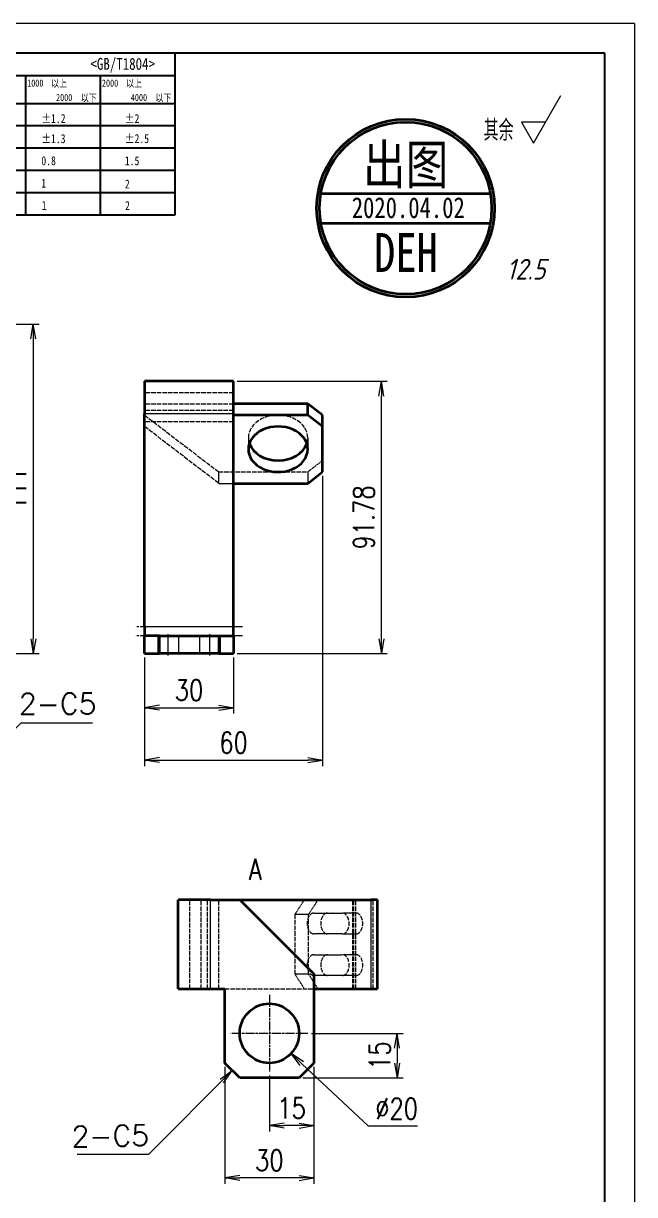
# Model space of a CAD drawing. Header units: millimetres. Extents: x 1333 to 190452, y -42879 to -5704.
# Drawn here: x 185807.4 to 186013.4, y -22631.5 to -22237 of the extents above; entities that cross this region are included whole.
import ezdxf
from ezdxf.enums import TextEntityAlignment as Align

# ---------------------------------------------------------------- set-up
doc = ezdxf.new("R2010")
doc.units = ezdxf.units.MM
doc.header["$LTSCALE"] = 0.5
for name, pattern in [('AM_ISO02W050x2', [3.75, 3, -0.75]), ('AM_ISO08W050x2', [9, 6, -0.75, 1.5, -0.75]), ('DOT2', [0.125, 0, -0.125])]:
    doc.linetypes.add(name, pattern=pattern)
for name, color, linetype, lineweight in [('中心线', 2, 'AM_ISO08W050x2', 18), ('印章专用-出图', 1, 'Continuous', 80), ('图框', 7, 'Continuous', 18), ('标注线', 3, 'Continuous', 18), ('粗实线', 7, 'Continuous', 35), ('细实线', 3, 'Continuous', 18), ('虚线', 1, 'AM_ISO02W050x2', 18)]:
    doc.layers.add(name, color=color, linetype=linetype, lineweight=lineweight)
doc.layers.add('图\\M+19E79\\M+195B6\\M+18E9A', color=7, linetype='Continuous')
doc.layers.add('打印-禁用', color=7, linetype='Continuous', lineweight=15, plot=False)
doc.styles.add('DIM', font='romans.shx', dxfattribs={"width": 0.8, "bigfont": 'bigfont.shx'})
doc.styles.add('国标', font='simfang.ttf', dxfattribs={"width": 0.8})
doc.styles.add('机械长仿宋', font='gbenor.shx', dxfattribs={"height": 1, "bigfont": 'gbcbig.shx'})
doc.dimstyles.new('DEH 1-1', dxfattribs={"dimtxt": 3.5, "dimasz": 2.5, "dimexe": 1, "dimexo": 0.625, "dimgap": 1.2, "dimtad": 1, "dimtoh": 1, "dimdsep": 46, "dimtxsty": 'DIM', "dimblk": 'OPEN', "dimcen": 0, "dimclrd": 8, "dimclre": 8, "dimclrt": 2, "dimazin": 2, "dimtfac": 0.5, "dimtmove": 0, "dimatfit": 3, "dimldrblk": 'OPEN', "dimfxl": 0, "dimtolj": 2, "dimlwd": 18, "dimlwe": 18, "dimarcsym": 0})
doc.dimstyles.new('DEH 1-2$0', dxfattribs={"dimscale": 2, "dimtxt": 3.5, "dimasz": 2.5, "dimexe": 1, "dimexo": 0.625, "dimgap": 1.2, "dimtad": 1, "dimdsep": 46, "dimtxsty": 'DIM', "dimblk": 'OPEN', "dimcen": 0, "dimclrd": 8, "dimclre": 8, "dimclrt": 2, "dimazin": 2, "dimtfac": 0.5, "dimtmove": 0, "dimatfit": 3, "dimldrblk": 'OPEN', "dimfxl": 0, "dimtolj": 2, "dimlwd": 13, "dimlwe": 13, "dimarcsym": 0})
doc.dimstyles.new('DEH 1-2$3', dxfattribs={"dimscale": 2, "dimtxt": 3.5, "dimasz": 2.5, "dimexe": 1, "dimexo": 0.625, "dimgap": 1.2, "dimtad": 1, "dimtoh": 1, "dimdsep": 46, "dimtxsty": 'DIM', "dimblk": 'OPEN', "dimcen": 0, "dimclrd": 8, "dimclre": 8, "dimclrt": 2, "dimazin": 2, "dimtfac": 0.5, "dimtofl": 0, "dimtmove": 0, "dimatfit": 3, "dimldrblk": 'OPEN', "dimfxl": 0, "dimtolj": 2, "dimlwd": 18, "dimlwe": 18, "dimarcsym": 0})

# ---------------------------------------------------------------- blocks, each defined once
blk = doc.blocks.new('GZDEH零件A4图框V01版')
at = {"layer": '图\\M+19E79\\M+195B6\\M+18E9A', "linetype": 'Continuous'}
for p, q in [((205, 292), (25, 292)), ((205, 13.5), (205, 292))]:
    blk.add_line(p, q, dxfattribs=at)
at = {"layer": '图\\M+19E79\\M+195B6\\M+18E9A', "color": 9}
for p, q in [((132.6, 264.79), (132.6, 292)), ((41.88, 288.22), (132.6, 288.22)), ((107.4, 264.79), (107.4, 288.22)), ((120, 264.79), (120, 288.22)), ((25, 283.54), (132.6, 283.54)), ((25, 279.79), (132.6, 279.79)), ((25, 276.04), (132.6, 276.04)), ((25, 272.29), (132.6, 272.29)), ((25, 268.54), (132.6, 268.54)), ((25, 264.79), (132.6, 264.79))]:
    blk.add_line(p, q, dxfattribs=at)
at = {"layer": '打印-禁用', "linetype": 'Continuous'}
for q in [(0, 297), (210, 0)]:
    blk.add_line((210, 297), q, dxfattribs=at)
at = {"layer": '图\\M+19E79\\M+195B6\\M+18E9A', "color": 9, "style": '国标', "width": 0.8}
for s, height, p in [('<GB/T1804>', 2, (118.29, 289.19)), ('±1.2', 1.5, (110.02, 280.23)), ('±2', 1.5, (124.09, 280.23)), ('±1.3', 1.5, (110.02, 276.84)), ('±2.5', 1.5, (124.09, 276.85)), ('0.8', 1.5, (110.02, 273.13)), ('1.5', 1.5, (124.09, 273.12)), ('1', 1.5, (110.02, 269.34)), ('2', 1.5, (124.09, 269.2)), ('1', 1.5, (110.1, 265.6)), ('2', 1.5, (124.13, 265.57))]:
    blk.add_text(s, height=height, dxfattribs=at).set_placement(p)
at = {"layer": '图\\M+19E79\\M+195B6\\M+18E9A', "color": 9, "lineweight": 15, "style": '国标', "width": 0.8}
for s, p in [('1000', (107.63, 286.35)), ('以上', (111.67, 286.3)), ('2000', (120.23, 286.35)), ('以上', (124.31, 286.3)), ('2000', (112.5, 283.92)), ('以下', (116.65, 283.87)), ('4000', (125.1, 283.92)), ('以下', (129.25, 283.87))]:
    blk.add_text(s, height=1.2, dxfattribs=at).set_placement(p)
blk = doc.blocks.new('DEH A4')
at = {"layer": '图框'}
blk.add_blockref('GZDEH零件A4图框V01版', (0, 0), dxfattribs=at)
blk = doc.blocks.new('FINISHER_TR')
at = {"layer": '标注线'}
for p, q in [((0, 0), (4.62, 8)), ((-2.02, 3.5), (0, 0)), ((2.02, 3.5), (-2.02, 3.5))]:
    blk.add_line(p, q, dxfattribs=at)
at = {"layer": '标注线', "color": 2, "style": '机械长仿宋', "oblique": 15}
blk.add_attdef('0.0', text='', height=3.5, dxfattribs=at).set_placement((2.03, -24.04), align=Align.BOTTOM_RIGHT)
blk = doc.blocks.new('其余12.5')
at = {"layer": '标注线'}
blk.add_blockref('FINISHER_TR', (0, 0), dxfattribs=at).add_auto_attribs({'0.0': '12.5'})
at = {"layer": '标注线', "color": 7, "linetype": 'DOT2', "style": '机械长仿宋'}
blk.add_text('其余', height=3.5, dxfattribs=at).set_placement((-8.38, 0.4))
blk = doc.blocks.new('_Open')
at = {"color": 0, "linetype": 'ByBlock', "lineweight": -2}
for p, q in [((-1, 0.167), (0, 0)), ((-1, -0.167), (0, 0)), ((0, 0), (-1, 0))]:
    blk.add_line(p, q, dxfattribs=at)
blk = doc.blocks.new('*D432')
at = {"layer": 'Defpoints', "color": 0, "transparency": 16777216}
for p in [(185746.85, -22338.28), (185780.85, -22449.28), (185810.7, -22449.28)]:
    blk.add_point(p, dxfattribs=at)
at = {"layer": '标注线', "color": 8, "lineweight": 13, "transparency": 16777216}
for p, q in [((185748.1, -22338.28), (185812.7, -22338.28)), ((185810.7, -22343.28), (185810.7, -22444.28)), ((185782.1, -22449.28), (185812.7, -22449.28))]:
    blk.add_line(p, q, dxfattribs=at)
at = {"layer": '标注线', "color": 8, "lineweight": 13, "transparency": 16777216, "xscale": 5, "yscale": 5, "zscale": 5}
for p, rotation in [((185810.7, -22338.28), 90), ((185810.7, -22449.28), 270)]:
    blk.add_blockref('_Open', p, dxfattribs=dict(at, rotation=rotation))
at = {"layer": '标注线', "color": 2, "transparency": 16777216, "insert": (185804.8, -22393.78), "char_height": 7, "attachment_point": 5, "rotation": 90, "style": 'DIM'}
blk.add_mtext('\\A2;111', dxfattribs=at)
blk = doc.blocks.new('*D434')
at = {"layer": 'Defpoints', "color": 0, "transparency": 16777216}
for p in [(185848.2, -22449.28), (185878.2, -22449.28), (185878.2, -22467.48)]:
    blk.add_point(p, dxfattribs=at)
at = {"layer": '标注线', "color": 8, "lineweight": 13, "transparency": 16777216}
for p, q in [((185848.2, -22450.53), (185848.2, -22469.48)), ((185878.2, -22450.53), (185878.2, -22469.48)), ((185853.2, -22467.48), (185873.2, -22467.48))]:
    blk.add_line(p, q, dxfattribs=at)
at = {"layer": '标注线', "color": 8, "lineweight": 13, "transparency": 16777216, "xscale": 5, "yscale": 5, "zscale": 5, "rotation": 180}
blk.add_blockref('_Open', (185848.2, -22467.48), dxfattribs=at)
at = {"layer": '标注线', "color": 8, "lineweight": 13, "transparency": 16777216, "xscale": 5, "yscale": 5, "zscale": 5}
blk.add_blockref('_Open', (185878.2, -22467.48), dxfattribs=at)
at = {"layer": '标注线', "color": 2, "transparency": 16777216, "insert": (185863.2, -22461.58), "char_height": 7, "attachment_point": 5, "style": 'DIM'}
blk.add_mtext('\\A2;30', dxfattribs=at)
blk = doc.blocks.new('*D435')
at = {"layer": 'Defpoints', "color": 0, "transparency": 16777216}
for p in [(185908.21, -22388.1), (185848.2, -22449.28), (185908.21, -22485.15)]:
    blk.add_point(p, dxfattribs=at)
at = {"layer": '标注线', "color": 8, "lineweight": 13, "transparency": 16777216}
for p, q in [((185908.21, -22389.35), (185908.21, -22487.15)), ((185848.2, -22450.53), (185848.2, -22487.15)), ((185853.2, -22485.15), (185903.21, -22485.15))]:
    blk.add_line(p, q, dxfattribs=at)
at = {"layer": '标注线', "color": 8, "lineweight": 13, "transparency": 16777216, "xscale": 5, "yscale": 5, "zscale": 5, "rotation": 180}
blk.add_blockref('_Open', (185848.2, -22485.15), dxfattribs=at)
at = {"layer": '标注线', "color": 8, "lineweight": 13, "transparency": 16777216, "xscale": 5, "yscale": 5, "zscale": 5}
blk.add_blockref('_Open', (185908.21, -22485.15), dxfattribs=at)
at = {"layer": '标注线', "color": 2, "transparency": 16777216, "insert": (185878.2, -22479.25), "char_height": 7, "attachment_point": 5, "style": 'DIM'}
blk.add_mtext('\\A2;60', dxfattribs=at)
blk = doc.blocks.new('*D436')
at = {"layer": 'Defpoints', "color": 0, "transparency": 16777216}
for p in [(185878.2, -22357.5), (185928.02, -22357.5), (185878.2, -22449.28)]:
    blk.add_point(p, dxfattribs=at)
at = {"layer": '标注线', "color": 8, "lineweight": 13, "transparency": 16777216}
for p, q in [((185879.45, -22357.5), (185930.02, -22357.5)), ((185928.02, -22444.28), (185928.02, -22362.5)), ((185879.45, -22449.28), (185930.02, -22449.28))]:
    blk.add_line(p, q, dxfattribs=at)
at = {"layer": '标注线', "color": 8, "lineweight": 13, "transparency": 16777216, "xscale": 5, "yscale": 5, "zscale": 5}
for p, rotation in [((185928.02, -22357.5), 90), ((185928.02, -22449.28), 270)]:
    blk.add_blockref('_Open', p, dxfattribs=dict(at, rotation=rotation))
at = {"layer": '标注线', "color": 2, "transparency": 16777216, "insert": (185922.12, -22403.39), "char_height": 7, "attachment_point": 5, "rotation": 90, "style": 'DIM'}
blk.add_mtext('\\A2;91.78', dxfattribs=at)
blk = doc.blocks.new('*D442')
at = {"layer": 'Defpoints', "color": 0, "transparency": 16777216}
for p in [(185905.27, -22587.18), (185890.27, -22590.18), (185890.27, -22608.25)]:
    blk.add_point(p, dxfattribs=at)
at = {"layer": '标注线', "color": 8, "lineweight": 13, "transparency": 16777216}
for p, q in [((185890.27, -22591.43), (185890.27, -22610.25)), ((185905.27, -22588.43), (185905.27, -22610.25)), ((185900.27, -22608.25), (185895.27, -22608.25))]:
    blk.add_line(p, q, dxfattribs=at)
at = {"layer": '标注线', "color": 8, "lineweight": 13, "transparency": 16777216, "xscale": 5, "yscale": 5, "zscale": 5, "rotation": 180}
blk.add_blockref('_Open', (185890.27, -22608.25), dxfattribs=at)
at = {"layer": '标注线', "color": 8, "lineweight": 13, "transparency": 16777216, "xscale": 5, "yscale": 5, "zscale": 5}
blk.add_blockref('_Open', (185905.27, -22608.25), dxfattribs=at)
at = {"layer": '标注线', "color": 2, "transparency": 16777216, "insert": (185897.77, -22602.35), "char_height": 7, "attachment_point": 5, "style": 'DIM'}
blk.add_mtext('\\A2;15', dxfattribs=at)
blk = doc.blocks.new('*D443')
at = {"layer": 'Defpoints', "color": 0, "transparency": 16777216}
for p in [(185875.27, -22587.18), (185905.27, -22587.18), (185875.27, -22625.86)]:
    blk.add_point(p, dxfattribs=at)
at = {"layer": '标注线', "color": 8, "lineweight": 13, "transparency": 16777216}
for p, q in [((185875.27, -22588.43), (185875.27, -22627.86)), ((185905.27, -22588.43), (185905.27, -22627.86)), ((185900.27, -22625.86), (185880.27, -22625.86))]:
    blk.add_line(p, q, dxfattribs=at)
at = {"layer": '标注线', "color": 8, "lineweight": 13, "transparency": 16777216, "xscale": 5, "yscale": 5, "zscale": 5, "rotation": 180}
blk.add_blockref('_Open', (185875.27, -22625.86), dxfattribs=at)
at = {"layer": '标注线', "color": 8, "lineweight": 13, "transparency": 16777216, "xscale": 5, "yscale": 5, "zscale": 5}
blk.add_blockref('_Open', (185905.27, -22625.86), dxfattribs=at)
at = {"layer": '标注线', "color": 2, "transparency": 16777216, "insert": (185890.27, -22619.96), "char_height": 7, "attachment_point": 5, "style": 'DIM'}
blk.add_mtext('\\A2;30', dxfattribs=at)
blk = doc.blocks.new('*D444')
at = {"layer": 'Defpoints', "color": 0, "transparency": 16777216}
for p in [(185903.27, -22577.18), (185900.27, -22592.18), (185933.34, -22592.18)]:
    blk.add_point(p, dxfattribs=at)
at = {"layer": '标注线', "color": 8, "lineweight": 13, "transparency": 16777216}
for p, q in [((185904.52, -22577.18), (185935.34, -22577.18)), ((185933.34, -22582.18), (185933.34, -22587.18)), ((185901.52, -22592.18), (185935.34, -22592.18))]:
    blk.add_line(p, q, dxfattribs=at)
at = {"layer": '标注线', "color": 8, "lineweight": 13, "transparency": 16777216, "xscale": 5, "yscale": 5, "zscale": 5}
for p, rotation in [((185933.34, -22577.18), 90), ((185933.34, -22592.18), 270)]:
    blk.add_blockref('_Open', p, dxfattribs=dict(at, rotation=rotation))
at = {"layer": '标注线', "color": 2, "transparency": 16777216, "insert": (185927.44, -22584.68), "char_height": 7, "attachment_point": 5, "rotation": 90, "style": 'DIM'}
blk.add_mtext('\\A2;15', dxfattribs=at)
blk = doc.blocks.new('*D445')
at = {"layer": 'Defpoints', "color": 0, "transparency": 16777216}
for p in [(185882.96, -22570.34), (185897.57, -22584.01)]:
    blk.add_point(p, dxfattribs=at)
at = {"layer": '标注线', "color": 8, "lineweight": 18, "transparency": 16777216}
for p, q in [((185923.71, -22608.46), (185901.22, -22587.42)), ((185940.24, -22608.46), (185923.71, -22608.46))]:
    blk.add_line(p, q, dxfattribs=at)
at = {"layer": '标注线', "color": 8, "lineweight": 18, "transparency": 16777216, "xscale": 5, "yscale": 5, "zscale": 5, "rotation": 136.9095032646751}
blk.add_blockref('_Open', (185897.57, -22584.01), dxfattribs=at)
at = {"layer": '标注线', "color": 2, "transparency": 16777216, "insert": (185933.17, -22602.56), "char_height": 7, "attachment_point": 5, "style": 'DIM'}
blk.add_mtext('\\A2;∅20', dxfattribs=at)
blk = doc.blocks.new('出图章')
at = {"layer": '印章专用-出图'}
h = blk.add_hatch(color=256, dxfattribs=at)
h.paths.add_polyline_path([(-15, 0, 1), (15, 0, 1)])
h.paths.add_polyline_path([(14.5, 0, -1), (-14.5, 0, -1)], flags=16)
h.paths.add_polyline_path([(-7.31, -12.35), (7.41, -12.35), (7.41, -2.73), (-7.31, -2.73)], flags=8)
at = {"layer": '印章专用-出图', "lineweight": 35}
for p, q in [((-14.28, 2.5), (14.28, 2.5)), ((-14.28, -2.5), (14.28, -2.5))]:
    blk.add_line(p, q, dxfattribs=at)
for radius in [15, 14.5]:
    blk.add_circle((0, 0), radius, dxfattribs=at)
at = {"layer": '印章专用-出图', "color": 4, "style": '国标', "width": 0.8}
blk.add_text('DEH', height=6.562, dxfattribs=at).set_placement((0.05, -10.74), align=Align.CENTER)
at = {"layer": '印章专用-出图', "color": 3, "style": '国标', "width": 0.8}
blk.add_attdef('出图', text='', height=6.6, dxfattribs=at).set_placement((0, 7.35), align=Align.MIDDLE_CENTER)
at = {"layer": '印章专用-出图', "color": 2, "style": '国标', "width": 0.8}
blk.add_attdef('XXXX.XX.XX', text='', height=3.5, dxfattribs=at).set_placement((0.45, 0.1), align=Align.MIDDLE_CENTER)
blk = doc.blocks.new('YZ-CT')
at = {"layer": '印章专用-出图'}
blk.add_blockref('出图章', (0.63, 0), dxfattribs=at).add_auto_attribs({'出图': '出图', 'XXXX.XX.XX': '2020.04.02'})
blk = doc.blocks.new('CHAMFER_DIM_RS1')
at = {"layer": '标注线', "color": 8}
blk.add_line((0, 20), (8.49, 28.49), dxfattribs=at)
at = {"color": 2, "char_height": 3.5, "attachment_point": 9, "style": 'DIM'}
for insert in [(-8.27, 28.27), (-8.27, 28.27), (-8.27, 28.27), (-8.27, 25.32), (-11.2, 21.2)]:
    blk.add_mtext('\\A2;', dxfattribs=dict(at, insert=insert))
at = {"layer": '标注线', "color": 2, "style": 'DIM'}
blk.add_attdef('000', text='', height=3.5, rotation=45, dxfattribs=at).set_placement((4.03, 24.66), align=Align.BOTTOM_CENTER)
at = {"layer": '标注线'}
blk.add_leader([(0, 0), (0, 20)], dimstyle='DEH 1-1', dxfattribs=at)
blk = doc.blocks.new('CHAMFER_DIM_LS2')
at = {"layer": '标注线', "color": 8}
blk.add_line((0, -20), (-8.49, -28.49), dxfattribs=at)
at = {"color": 2, "char_height": 3.5, "attachment_point": 9, "style": 'DIM'}
for insert in [(-8.27, 28.27), (-8.27, 28.27), (-8.27, 28.27), (-8.27, 25.32), (-11.2, 21.2)]:
    blk.add_mtext('\\A2;', dxfattribs=dict(at, insert=insert))
at = {"layer": '标注线', "color": 2, "style": 'DIM'}
blk.add_attdef('000', text='', height=3.5, rotation=45.9464, dxfattribs=at).set_placement((-4.73, -24.28), align=Align.BOTTOM_CENTER)
at = {"layer": '标注线'}
blk.add_leader([(0, 0), (0, -20)], dimstyle='DEH 1-1', dxfattribs=at)

msp = doc.modelspace()

# ---------------------------------------------------------------- linework, layer by layer
at = {"layer": '中心线'}
for p, q in [((185881.205, -22440.278), (185845.204, -22440.278)), ((185881.205, -22443.278), (185845.204, -22443.278)), ((185890.267, -22564.176), (185890.267, -22590.176)), ((185903.267, -22577.176), (185877.267, -22577.176))]:
    msp.add_line(p, q, dxfattribs=at)
at = {"layer": '中心线', "ltscale": 0.18}
for p, q in [((185856.204, -22449.878), (185856.204, -22442.678)), ((185870.204, -22449.878), (185870.204, -22442.678))]:
    msp.add_line(p, q, dxfattribs=at)
at = {"layer": '粗实线', "ltscale": 0.275}
for p, q in [((185848.205, -22357.5), (185848.205, -22368.5)), ((185878.205, -22368.5), (185878.205, -22357.5)), ((185870.489, -22532.176), (185859.489, -22532.176)), ((185859.489, -22562.176), (185870.489, -22562.176))]:
    msp.add_line(p, q, dxfattribs=at)
at = {"layer": '粗实线'}
for p, q in [((185878.205, -22357.5), (185848.205, -22357.5)), ((185903.205, -22365.09), (185878.205, -22365.09)), ((185848.205, -22440.278), (185848.205, -22368.5)), ((185878.205, -22440.278), (185878.205, -22368.5)), ((185903.205, -22368.946), (185878.205, -22368.946)), ((185878.205, -22391.928), (185903.206, -22391.928)), ((185859.489, -22562.176), (185859.489, -22532.176)), ((185880.267, -22532.176), (185905.267, -22557.176)), ((185880.267, -22532.176), (185924.558, -22532.176)), ((185926.701, -22562.176), (185926.701, -22532.176)), ((185905.267, -22557.176), (185905.267, -22587.176)), ((185875.267, -22587.176), (185875.267, -22562.176))]:
    msp.add_line(p, q, dxfattribs=at)
at = {"layer": '粗实线', "ltscale": 0.157463}
for p, q in [((185908.205, -22368.92), (185903.205, -22365.09)), ((185908.205, -22372.777), (185903.205, -22368.946))]:
    msp.add_line(p, q, dxfattribs=at)
at = {"layer": '粗实线', "ltscale": 0.096418}
for p, q in [((185903.205, -22368.946), (185903.205, -22365.09)), ((185908.205, -22372.777), (185908.205, -22368.92))]:
    msp.add_line(p, q, dxfattribs=at)
at = {"layer": '粗实线', "ltscale": 0.383022}
msp.add_line((185908.206, -22388.098), (185908.205, -22372.777), dxfattribs=at)
at = {"layer": '粗实线', "ltscale": 0.15746}
msp.add_line((185903.206, -22391.928), (185908.206, -22388.098), dxfattribs=at)
at = {"layer": '粗实线', "ltscale": 0.075}
for p, q in [((185848.205, -22440.278), (185848.205, -22443.278)), ((185878.205, -22443.278), (185878.205, -22440.278))]:
    msp.add_line(p, q, dxfattribs=at)
at = {"layer": '粗实线', "ltscale": 0.15}
for p, q in [((185848.204, -22449.278), (185848.204, -22443.278)), ((185853.204, -22449.278), (185853.204, -22443.278)), ((185873.204, -22443.278), (185873.204, -22449.278)), ((185878.204, -22443.278), (185878.204, -22449.278))]:
    msp.add_line(p, q, dxfattribs=at)
at = {"layer": '粗实线', "ltscale": 0.124996}
for p, q in [((185853.204, -22443.278), (185848.204, -22443.278)), ((185848.204, -22449.278), (185853.204, -22449.278))]:
    msp.add_line(p, q, dxfattribs=at)
at = {"layer": '粗实线', "ltscale": 0.5}
for p, q in [((185853.204, -22443.278), (185873.204, -22443.278)), ((185873.204, -22449.278), (185853.204, -22449.278)), ((185900.267, -22592.176), (185880.267, -22592.176))]:
    msp.add_line(p, q, dxfattribs=at)
at = {"layer": '粗实线', "ltscale": 0.125004}
for p, q in [((185873.204, -22443.278), (185878.204, -22443.278)), ((185873.204, -22449.278), (185878.204, -22449.278))]:
    msp.add_line(p, q, dxfattribs=at)
at = {"layer": '粗实线', "ltscale": 0.244444}
msp.add_line((185870.489, -22532.176), (185880.267, -22532.176), dxfattribs=at)
at = {"layer": '粗实线', "ltscale": 0.053582}
for p, q in [((185926.701, -22532.176), (185924.558, -22532.176)), ((185924.558, -22562.176), (185926.701, -22562.176))]:
    msp.add_line(p, q, dxfattribs=at)
at = {"layer": '粗实线', "ltscale": 0.119444}
msp.add_line((185870.489, -22562.176), (185875.267, -22562.176), dxfattribs=at)
at = {"layer": '粗实线', "ltscale": 0.482286}
msp.add_line((185905.267, -22562.176), (185924.558, -22562.176), dxfattribs=at)
at = {"layer": '粗实线', "ltscale": 0.176777}
for p, q in [((185880.267, -22592.176), (185875.267, -22587.176)), ((185905.267, -22587.176), (185900.267, -22592.176))]:
    msp.add_line(p, q, dxfattribs=at)
at = {"layer": '粗实线'}
msp.add_circle((185890.267, -22577.176), 10, dxfattribs=at)
for centre, major_axis, start_param, end_param in [((185893.205, -22380.437), (-10, 0), 3.1415537, 6.2831464), ((185893.206, -22376.58), (10, 0), 3.3961058, 6.0286513), ((185893.205, -22380.437), (-10, 0), 6.2831464, 8.3540092), ((185893.205, -22380.437), (-10, 0), 2.0708239, 3.1415537)]:
    msp.add_ellipse(centre, major_axis=major_axis, ratio=0.7660444, start_param=start_param, end_param=end_param, dxfattribs=at)
at = {"layer": '细实线'}
for p, q in [((185878.205, -22368.5), (185848.205, -22368.5)), ((185878.205, -22440.278), (185848.205, -22440.278)), ((185870.489, -22562.176), (185870.489, -22532.176)), ((185924.558, -22562.176), (185924.558, -22532.176))]:
    msp.add_line(p, q, dxfattribs=at)
at = {"layer": '虚线'}
for p, q in [((185878.205, -22361.43), (185848.205, -22361.43)), ((185878.205, -22365.248), (185848.205, -22365.248)), ((185878.205, -22367.391), (185848.205, -22367.391)), ((185848.205, -22368.92), (185873.206, -22388.071)), ((185878.205, -22371.248), (185848.205, -22371.248)), ((185873.206, -22391.928), (185848.205, -22372.777)), ((185873.206, -22388.071), (185903.206, -22388.071)), ((185878.205, -22443.278), (185848.205, -22443.278)), ((185863.418, -22562.176), (185863.418, -22532.176)), ((185867.237, -22562.176), (185867.237, -22532.176)), ((185869.38, -22562.176), (185869.38, -22532.176)), ((185873.237, -22562.176), (185873.237, -22532.176)), ((185918.403, -22562.176), (185918.403, -22532.176)), ((185918.773, -22562.176), (185918.773, -22532.176)), ((185919.475, -22562.176), (185919.475, -22532.176)), ((185925.298, -22562.176), (185925.298, -22532.176)), ((185898.847, -22537.176), (185898.847, -22557.176)), ((185903.443, -22557.176), (185903.443, -22537.176)), ((185875.267, -22562.176), (185905.267, -22562.176))]:
    msp.add_line(p, q, dxfattribs=at)
at = {"layer": '虚线', "ltscale": 0.096418}
for p, q in [((185883.206, -22376.58), (185883.205, -22380.436)), ((185903.206, -22376.581), (185903.205, -22380.438)), ((185873.206, -22391.928), (185873.206, -22388.071)), ((185903.206, -22388.071), (185903.206, -22391.928))]:
    msp.add_line(p, q, dxfattribs=at)
at = {"layer": '虚线', "ltscale": 0.15746}
msp.add_line((185903.206, -22388.071), (185908.206, -22384.241), dxfattribs=at)
at = {"layer": '虚线', "ltscale": 0.124971}
msp.add_line((185873.206, -22391.928), (185878.205, -22391.928), dxfattribs=at)
at = {"layer": '虚线', "ltscale": 0.15}
for p, q in [((185852.704, -22443.278), (185852.704, -22449.278)), ((185859.704, -22443.278), (185859.704, -22449.278)), ((185866.704, -22443.278), (185866.704, -22449.278)), ((185873.704, -22443.278), (185873.704, -22449.278))]:
    msp.add_line(p, q, dxfattribs=at)
at = {"layer": '虚线', "ltscale": 0.148596}
for p, q in [((185898.847, -22537.176), (185902.061, -22532.176)), ((185906.657, -22532.176), (185903.443, -22537.176)), ((185898.847, -22557.176), (185902.061, -22562.176)), ((185903.443, -22557.176), (185906.657, -22562.176))]:
    msp.add_line(p, q, dxfattribs=at)
at = {"layer": '虚线', "ltscale": 0.114907}
for p, q in [((185903.443, -22537.176), (185898.847, -22537.176)), ((185919.513, -22536.676), (185914.916, -22536.676)), ((185914.916, -22543.676), (185919.513, -22543.676)), ((185919.513, -22550.676), (185914.916, -22550.676)), ((185898.847, -22557.176), (185903.443, -22557.176)), ((185919.513, -22557.676), (185914.916, -22557.676))]:
    msp.add_line(p, q, dxfattribs=at)
at = {"layer": '虚线', "ltscale": 0.08035}
for p, q in [((185905.274, -22536.676), (185908.488, -22536.676)), ((185911.702, -22543.676), (185908.488, -22543.676)), ((185905.274, -22550.676), (185908.488, -22550.676))]:
    msp.add_line(p, q, dxfattribs=at)
at = {"layer": '虚线', "ltscale": 0.080347}
for p, q in [((185908.488, -22536.676), (185911.702, -22536.676)), ((185914.916, -22543.676), (185911.702, -22543.676))]:
    msp.add_line(p, q, dxfattribs=at)
at = {"layer": '虚线', "ltscale": 0.079598}
msp.add_line((185911.732, -22536.676), (185914.916, -22536.676), dxfattribs=at)
at = {"layer": '虚线', "ltscale": 0.079818}
for p, q in [((185908.467, -22543.676), (185905.275, -22543.676)), ((185908.467, -22557.676), (185905.275, -22557.676))]:
    msp.add_line(p, q, dxfattribs=at)
at = {"layer": '虚线', "ltscale": 0.000528788}
msp.add_line((185908.488, -22543.676), (185908.467, -22543.676), dxfattribs=at)
at = {"layer": '虚线', "ltscale": 0.160697}
for p, q in [((185908.488, -22550.676), (185914.916, -22550.676)), ((185914.916, -22557.676), (185908.488, -22557.676))]:
    msp.add_line(p, q, dxfattribs=at)
at = {"layer": '虚线'}
for centre, major_axis, ratio, start_param, end_param in [((185893.206, -22376.58), (10, 0), 0.7660444, 2.0708239, 3.1415537), ((185893.206, -22376.58), (10, 0), 0.7660444, 6.2831464, 8.3540092), ((185893.206, -22376.58), (10, 0), 0.7660444, 3.1415537, 3.3961058), ((185893.206, -22376.58), (10, 0), 0.7660444, 6.0286513, 6.2831464), ((185905.275, -22540.176), (0, 3.5), 0.6427876, 0.0000311, 3.1416238), ((185909.871, -22540.176), (0, -3.5), 0.6427876, 3.1416238, 6.2832165), ((185911.702, -22540.176), (0, 3.5), 0.6427876, 6.2698451, 6.2832165), ((185914.916, -22540.176), (0, 3.5), 0.6427876, 3.1415927, 6.2831853), ((185919.513, -22540.176), (0, 3.5), 0.6427876, 3.1415927, 6.2831853), ((185905.275, -22554.176), (0, 3.5), 0.6427876, 0.0000311, 3.1416238), ((185909.871, -22554.176), (0, -3.5), 0.6427876, 3.1416238, 6.2832165), ((185914.916, -22554.176), (0, 3.5), 0.6427876, 3.1415927, 6.2831853), ((185919.513, -22554.176), (0, -3.5), 0.6427876, 6.2831853, 9.424778), ((185908.488, -22554.176), (0, 3.5), 0.6427876, 3.1321908, 3.1415927)]:
    msp.add_ellipse(centre, major_axis=major_axis, ratio=ratio, start_param=start_param, end_param=end_param, dxfattribs=at)

# ---------------------------------------------------------------- block references
at = {"layer": '印章专用-出图', "xscale": 2, "yscale": 2, "zscale": 2}
msp.add_blockref('YZ-CT', (185934.942, -22299.246), dxfattribs=at)
at = {"layer": '图框', "xscale": 2, "yscale": 2, "zscale": 2}
msp.add_blockref('DEH A4', (185593.378, -22831.005), dxfattribs=at)
at = {"layer": '标注线', "xscale": 2, "yscale": 2, "zscale": 2}
msp.add_blockref('其余12.5', (185979.265, -22277.32), dxfattribs=at)
at = {"layer": '标注线', "yscale": 2, "zscale": 2}
for name, p, xscale, rotation in [('CHAMFER_DIM_RS1', (185778.348, -22500.917), 1.999999999992413, 315.0017361222931), ('CHAMFER_DIM_LS2', (185877.767, -22589.676), 1.999999999990048, 314.9999999995578)]:
    msp.add_blockref(name, p, dxfattribs=dict(at, xscale=xscale, rotation=rotation)).add_auto_attribs({'000': '2-C5'})

# ---------------------------------------------------------------- texts
at = {"layer": '标注线', "insert": (185883.356, -22518.429), "char_height": 7, "width": 9.06478, "attachment_point": 1, "style": 'DIM'}
msp.add_mtext('{\\Fromans,bigfont|c134;A}', dxfattribs=at)

# ---------------------------------------------------------------- dimensions: what is measured, and where the dimension line sits
at = {"layer": '标注线'}
for base, p1, p2, picture, middle in [((185810.699, -22449.278), (185746.848, -22338.277), (185780.849, -22449.278), '*D432', (185804.799, -22393.778)), ((185928.022, -22357.5), (185878.204, -22449.278), (185878.205, -22357.5), '*D436', (185922.122, -22403.389)), ((185933.34, -22592.176), (185903.267, -22577.176), (185900.267, -22592.176), '*D444', (185927.44, -22584.676))]:
    dim = msp.add_linear_dim(base=base, p1=p1, p2=p2, angle=90, dimstyle='DEH 1-2$0', dxfattribs=at)
    dim.commit()
    dim.dimension.update_dxf_attribs({"geometry": picture, "text_midpoint": middle})
for base, p1, p2, picture, middle in [((185908.206, -22485.146), (185848.204, -22449.278), (185908.206, -22388.098), '*D435', (185878.205, -22479.246)), ((185878.204, -22467.478), (185848.204, -22449.278), (185878.204, -22449.278), '*D434', (185863.204, -22461.578)), ((185875.267, -22625.86), (185905.267, -22587.176), (185875.267, -22587.176), '*D443', (185890.267, -22619.96)), ((185890.267, -22608.248), (185905.267, -22587.176), (185890.267, -22590.176), '*D442', (185897.767, -22602.348))]:
    dim = msp.add_linear_dim(base=base, p1=p1, p2=p2, dimstyle='DEH 1-2$0', dxfattribs=at)
    dim.commit()
    dim.dimension.update_dxf_attribs({"geometry": picture, "text_midpoint": middle})
dim = msp.add_diameter_dim_2p(p1=(185882.964, -22570.345), p2=(185897.57, -22584.008), dimstyle='DEH 1-2$3', dxfattribs=at)
dim.commit()
dim.dimension.update_dxf_attribs({"geometry": '*D445', "text_midpoint": (185933.172, -22608.457), "dimtype": 163})

doc.saveas('drawing.dxf')
